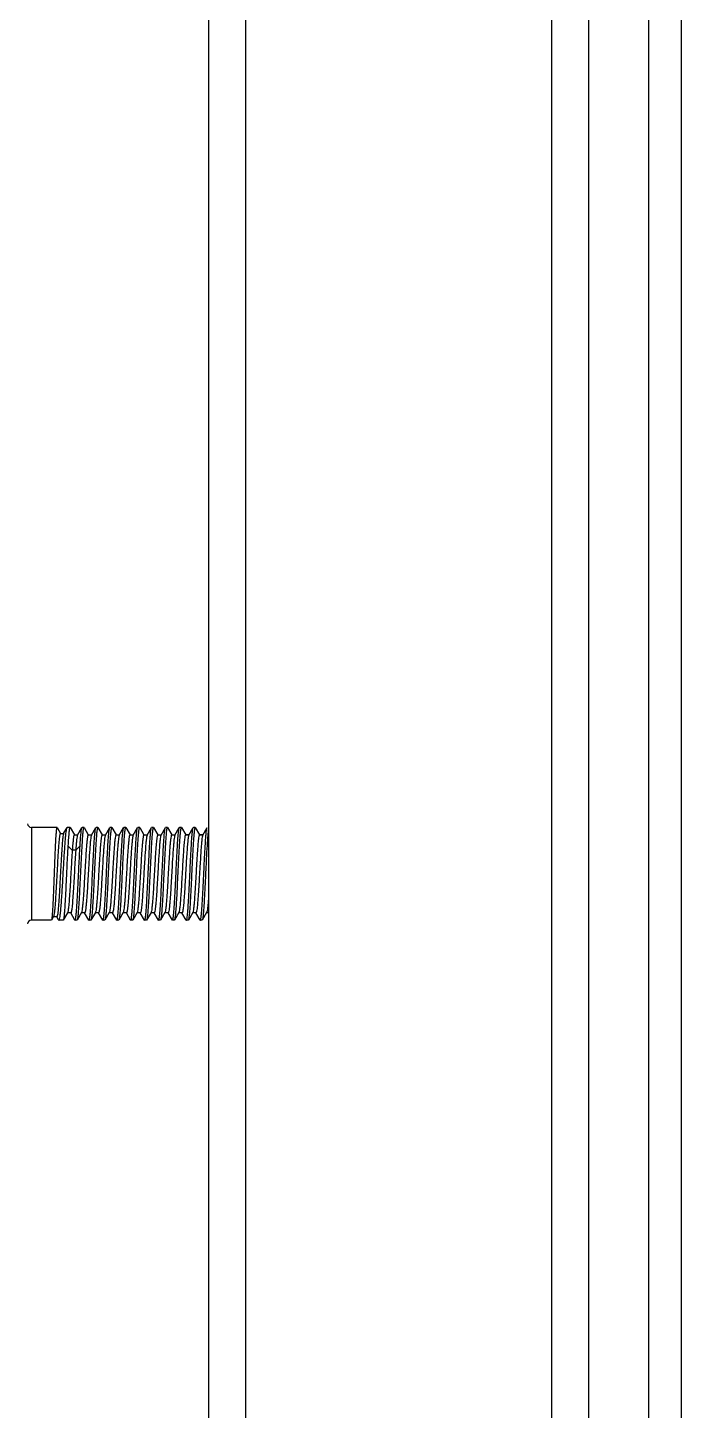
# Model space of a CAD drawing. Extents: x -427546 to -314919, y 698702 to 968782.
# Drawn here: x -414502 to -414142, y 894737 to 895499 of the extents above; entities that cross this region are included whole.
import ezdxf

# ---------------------------------------------------------------- set-up
doc = ezdxf.new("R2010")
doc.units = 0
doc.header["$LTSCALE"] = 1000
doc.header["$MEASUREMENT"] = 0
doc.layers.get('0').update_dxf_attribs({"linetype": 'CONTINUOUS'})

msp = doc.modelspace()

# ---------------------------------------------------------------- linework, layer by layer
for p, q in [((-414141.84, 894293.59), (-414141.84, 895961.39)), ((-414159.73, 894471.37), (-414159.73, 895885.83)), ((-414402.5, 895790.3), (-414402.5, 894093.48)), ((-414382.06, 895790.3), (-414382.06, 894093.48)), ((-414213.4, 895790.3), (-414213.4, 894093.48)), ((-414192.95, 895790.3), (-414192.95, 894093.48)), ((-414500.12, 895058.16), (-414500.12, 895007.05)), ((-414486.02, 895058.16), (-414500.12, 895058.16)), ((-414485.95, 895058.1), (-414486.02, 895058.16)), ((-414485.95, 895058.1), (-414484.07, 895054.88)), ((-414482.33, 895054.78), (-414480.43, 895058.04)), ((-414480.43, 895058.04), (-414480.3, 895058.16)), ((-414478.85, 895058.16), (-414480.3, 895058.16)), ((-414478.75, 895058.07), (-414478.85, 895058.16)), ((-414478.75, 895058.07), (-414476.39, 895054.02)), ((-414474.65, 895053.92), (-414472.24, 895058.07)), ((-414471.18, 895058.16), (-414472.14, 895058.16)), ((-414471.08, 895058.07), (-414471.18, 895058.16)), ((-414471.08, 895058.07), (-414468.72, 895054.02)), ((-414466.98, 895053.92), (-414464.57, 895058.07)), ((-414464.57, 895058.07), (-414464.47, 895058.16)), ((-414463.51, 895058.16), (-414464.47, 895058.16)), ((-414463.41, 895058.07), (-414463.51, 895058.16)), ((-414463.41, 895058.07), (-414461.05, 895054.02)), ((-414459.32, 895053.92), (-414456.91, 895058.07)), ((-414456.91, 895058.07), (-414456.81, 895058.16)), ((-414455.85, 895058.16), (-414456.81, 895058.16)), ((-414455.75, 895058.07), (-414455.85, 895058.16)), ((-414455.75, 895058.07), (-414453.39, 895054.02)), ((-414451.65, 895053.92), (-414449.24, 895058.07)), ((-414449.24, 895058.07), (-414449.14, 895058.16)), ((-414448.18, 895058.16), (-414449.14, 895058.16)), ((-414448.08, 895058.07), (-414448.18, 895058.16)), ((-414448.08, 895058.07), (-414445.72, 895054.02)), ((-414443.98, 895053.92), (-414441.57, 895058.07)), ((-414440.51, 895058.16), (-414441.47, 895058.16)), ((-414440.41, 895058.07), (-414440.51, 895058.16)), ((-414440.41, 895058.07), (-414438.05, 895054.02)), ((-414436.32, 895053.92), (-414433.91, 895058.07)), ((-414433.91, 895058.07), (-414433.81, 895058.16)), ((-414432.85, 895058.16), (-414433.81, 895058.16)), ((-414432.75, 895058.07), (-414432.85, 895058.16)), ((-414432.75, 895058.07), (-414430.39, 895054.02)), ((-414428.65, 895053.92), (-414426.24, 895058.07)), ((-414426.24, 895058.07), (-414426.14, 895058.16)), ((-414425.18, 895058.16), (-414426.14, 895058.16)), ((-414425.08, 895058.07), (-414425.18, 895058.16)), ((-414425.08, 895058.07), (-414422.72, 895054.02)), ((-414420.99, 895053.92), (-414418.58, 895058.07)), ((-414418.58, 895058.07), (-414418.48, 895058.16)), ((-414417.51, 895058.16), (-414418.48, 895058.16)), ((-414417.41, 895058.07), (-414417.51, 895058.16)), ((-414417.41, 895058.07), (-414415.06, 895054.02)), ((-414413.32, 895053.92), (-414410.91, 895058.07)), ((-414410.91, 895058.07), (-414410.81, 895058.16)), ((-414409.85, 895058.16), (-414410.81, 895058.16)), ((-414409.75, 895058.07), (-414409.85, 895058.16)), ((-414409.75, 895058.07), (-414407.39, 895054.02)), ((-414405.65, 895053.92), (-414403.24, 895058.07)), ((-414484.13, 895054.88), (-414482.27, 895054.88)), ((-414476.45, 895054.02), (-414474.59, 895054.02)), ((-414468.78, 895054.02), (-414466.92, 895054.02)), ((-414466.98, 895053.92), (-414467.03, 895053.82)), ((-414461.11, 895054.02), (-414459.26, 895054.02)), ((-414459.32, 895053.92), (-414459.37, 895053.81)), ((-414453.45, 895054.02), (-414451.59, 895054.02)), ((-414451.65, 895053.92), (-414451.7, 895053.81)), ((-414445.78, 895054.02), (-414443.92, 895054.02)), ((-414438.11, 895054.02), (-414436.26, 895054.02)), ((-414436.32, 895053.92), (-414436.37, 895053.8)), ((-414430.45, 895054.02), (-414428.59, 895054.02)), ((-414428.65, 895053.92), (-414428.71, 895053.79)), ((-414422.78, 895054.02), (-414420.93, 895054.02)), ((-414420.99, 895053.92), (-414421.05, 895053.79)), ((-414415.12, 895054.02), (-414413.26, 895054.02)), ((-414413.25, 895054.03), (-414415.06, 895054.03)), ((-414407.45, 895054.02), (-414405.59, 895054.02)), ((-414405.59, 895054.03), (-414407.39, 895054.03)), ((-414405.65, 895053.92), (-414405.72, 895053.78)), ((-414477.57, 895045.57), (-414479.97, 895048.08)), ((-414475.65, 895045.57), (-414477.57, 895045.57)), ((-414473.26, 895048.08), (-414475.65, 895045.57)), ((-414450.03, 895034), (-414450.1, 895032.61)), ((-414443.39, 895032.61), (-414443.32, 895034)), ((-414489.07, 895007.05), (-414500.12, 895007.05)), ((-414489.01, 895007.1), (-414489.07, 895007.05)), ((-414487.87, 895009.08), (-414489.01, 895007.1)), ((-414486.06, 895008.98), (-414487.92, 895008.98)), ((-414485.07, 895007.19), (-414486.1, 895008.96)), ((-414485.07, 895007.19), (-414484.91, 895007.05)), ((-414482.6, 895007.05), (-414484.91, 895007.05)), ((-414482.51, 895007.13), (-414482.6, 895007.05)), ((-414480.17, 895011.15), (-414482.51, 895007.13)), ((-414478.37, 895011.05), (-414480.23, 895011.05)), ((-414476.17, 895007.15), (-414478.43, 895011.05)), ((-414476.17, 895007.15), (-414476.06, 895007.05)), ((-414475.01, 895007.05), (-414476.06, 895007.05)), ((-414474.91, 895007.14), (-414475.01, 895007.05)), ((-414472.49, 895011.29), (-414474.91, 895007.14)), ((-414470.7, 895011.19), (-414472.55, 895011.19)), ((-414468.41, 895007.14), (-414470.76, 895011.19)), ((-414468.41, 895007.14), (-414468.31, 895007.05)), ((-414467.35, 895007.05), (-414468.31, 895007.05)), ((-414467.25, 895007.14), (-414467.35, 895007.05)), ((-414464.83, 895011.29), (-414467.25, 895007.14)), ((-414463.03, 895011.19), (-414464.89, 895011.19)), ((-414460.74, 895007.14), (-414463.09, 895011.19)), ((-414460.74, 895007.14), (-414460.64, 895007.05)), ((-414459.68, 895007.05), (-414460.64, 895007.05)), ((-414459.58, 895007.14), (-414459.68, 895007.05)), ((-414457.16, 895011.29), (-414459.58, 895007.14)), ((-414455.36, 895011.19), (-414457.22, 895011.19)), ((-414453.07, 895007.14), (-414455.42, 895011.19)), ((-414453.07, 895007.14), (-414452.97, 895007.05)), ((-414452.01, 895007.05), (-414452.97, 895007.05)), ((-414451.91, 895007.14), (-414452.01, 895007.05)), ((-414449.49, 895011.29), (-414451.91, 895007.14)), ((-414447.7, 895011.19), (-414449.55, 895011.19)), ((-414445.41, 895007.14), (-414447.76, 895011.19)), ((-414445.41, 895007.14), (-414445.31, 895007.05)), ((-414444.35, 895007.05), (-414445.31, 895007.05)), ((-414444.25, 895007.14), (-414444.35, 895007.05)), ((-414441.83, 895011.29), (-414444.25, 895007.14)), ((-414440.03, 895011.19), (-414441.89, 895011.19)), ((-414437.74, 895007.14), (-414440.09, 895011.19)), ((-414437.74, 895007.14), (-414437.64, 895007.05)), ((-414436.68, 895007.05), (-414437.64, 895007.05)), ((-414436.58, 895007.14), (-414436.68, 895007.05)), ((-414434.16, 895011.29), (-414436.58, 895007.14)), ((-414432.36, 895011.19), (-414434.22, 895011.19)), ((-414430.08, 895007.14), (-414432.42, 895011.19)), ((-414430.08, 895007.14), (-414429.97, 895007.05)), ((-414429.01, 895007.05), (-414429.97, 895007.05)), ((-414428.91, 895007.14), (-414429.01, 895007.05)), ((-414426.5, 895011.29), (-414428.91, 895007.14)), ((-414424.7, 895011.19), (-414426.56, 895011.19)), ((-414422.41, 895007.14), (-414424.76, 895011.19)), ((-414422.41, 895007.14), (-414422.31, 895007.05)), ((-414421.35, 895007.05), (-414422.31, 895007.05)), ((-414421.25, 895007.14), (-414421.35, 895007.05)), ((-414418.83, 895011.29), (-414421.25, 895007.14)), ((-414417.03, 895011.19), (-414418.89, 895011.19)), ((-414414.74, 895007.14), (-414417.09, 895011.19)), ((-414414.74, 895007.14), (-414414.64, 895007.05)), ((-414413.68, 895007.05), (-414414.64, 895007.05)), ((-414413.58, 895007.14), (-414413.68, 895007.05)), ((-414411.16, 895011.29), (-414413.58, 895007.14)), ((-414409.37, 895011.19), (-414411.22, 895011.19)), ((-414407.08, 895007.14), (-414409.43, 895011.19)), ((-414407.08, 895007.14), (-414406.98, 895007.05)), ((-414406.02, 895007.05), (-414406.98, 895007.05)), ((-414405.91, 895007.14), (-414406.02, 895007.05)), ((-414403.5, 895011.29), (-414405.91, 895007.14)), ((-414402.5, 895011.19), (-414403.56, 895011.19))]:
    msp.add_line(p, q)
for centre, start, end in [((-414500.12, 895060.21), 180, 270), ((-414500.12, 895005.01), 90, 180)]:
    msp.add_arc(centre, 2.04, start, end)
for points, knots in [([(-414486.02, 895058.16), (-414486.07, 895058.16), (-414486.16, 895057.94), (-414486.24, 895057.61), (-414486.34, 895056.98), (-414486.48, 895055.72), (-414486.65, 895053.58), (-414486.84, 895050.45), (-414487.03, 895046.62), (-414487.22, 895042.26), (-414487.41, 895037.53), (-414487.53, 895034.27), (-414487.59, 895032.61)], [0, 0, 0, 0, 0.006203, 0.021073, 0.045141, 0.078305, 0.170688, 0.294821, 0.44599, 0.618417, 0.805472, 1, 1, 1, 1]), ([(-414482.56, 895032.61), (-414482.38, 895035.68), (-414482.12, 895040.15), (-414481.76, 895045.88), (-414481.51, 895049.6), (-414481.25, 895052.74), (-414481.01, 895055.21), (-414480.75, 895056.89), (-414480.59, 895057.78), (-414480.43, 895058.04)], [0, 0, 0, 0, 0.361155, 0.526427, 0.673911, 0.798642, 0.896457, 0.964179, 1, 1, 1, 1]), ([(-414478.85, 895058.16), (-414478.92, 895058.16), (-414479.04, 895057.86), (-414479.15, 895057.41), (-414479.29, 895056.54), (-414479.42, 895055.41), (-414479.56, 895053.95), (-414479.76, 895051.48), (-414479.88, 895049.49), (-414479.97, 895048.08)], [0, 0, 0, 0, 0.021546, 0.072917, 0.155846, 0.269667, 0.412995, 0.584026, 1, 1, 1, 1]), ([(-414473.26, 895048.08), (-414473.19, 895049.37), (-414473.04, 895051.69), (-414472.79, 895054.69), (-414472.59, 895056.61), (-414472.4, 895057.63), (-414472.3, 895057.96), (-414472.24, 895058.07)], [0, 0, 0, 0, 0.387446, 0.690986, 0.897716, 0.962073, 1, 1, 1, 1]), ([(-414471.18, 895058.16), (-414471.24, 895058.16), (-414471.35, 895057.95), (-414471.44, 895057.61), (-414471.56, 895056.98), (-414471.73, 895055.72), (-414471.93, 895053.58), (-414472.16, 895050.45), (-414472.39, 895046.62), (-414472.63, 895042.26), (-414472.86, 895037.53), (-414473.02, 895034.27), (-414473.1, 895032.61)], [0, 0, 0, 0, 0.006697, 0.021779, 0.045964, 0.079194, 0.171609, 0.295674, 0.446694, 0.618911, 0.805729, 1, 1, 1, 1]), ([(-414472.24, 895058.07), (-414472.23, 895058.1), (-414472.2, 895058.14), (-414472.16, 895058.16), (-414472.14, 895058.16)], [0, 0, 0, 0, 0.600476, 1, 1, 1, 1]), ([(-414466.39, 895032.61), (-414466.24, 895035.7), (-414466.03, 895040.21), (-414465.72, 895045.98), (-414465.5, 895049.72), (-414465.28, 895052.86), (-414465.08, 895055.31), (-414464.84, 895056.96), (-414464.72, 895057.83), (-414464.57, 895058.07)], [0, 0, 0, 0, 0.363963, 0.530225, 0.678242, 0.802937, 0.90006, 0.966368, 1, 1, 1, 1]), ([(-414463.51, 895058.16), (-414463.57, 895058.16), (-414463.68, 895057.95), (-414463.77, 895057.61), (-414463.89, 895056.98), (-414464.06, 895055.72), (-414464.27, 895053.58), (-414464.49, 895050.45), (-414464.73, 895046.62), (-414464.96, 895042.26), (-414465.2, 895037.53), (-414465.35, 895034.27), (-414465.43, 895032.61)], [0, 0, 0, 0, 0.006689, 0.021764, 0.045941, 0.079165, 0.171569, 0.295632, 0.446659, 0.618889, 0.805716, 1, 1, 1, 1]), ([(-414458.72, 895032.61), (-414458.58, 895035.7), (-414458.36, 895040.21), (-414458.06, 895045.98), (-414457.84, 895049.72), (-414457.61, 895052.86), (-414457.41, 895055.31), (-414457.18, 895056.96), (-414457.05, 895057.83), (-414456.91, 895058.07)], [0, 0, 0, 0, 0.363959, 0.530225, 0.678245, 0.80294, 0.900061, 0.966367, 1, 1, 1, 1]), ([(-414455.85, 895058.16), (-414455.9, 895058.16), (-414456.02, 895057.95), (-414456.11, 895057.61), (-414456.23, 895056.98), (-414456.4, 895055.72), (-414456.6, 895053.58), (-414456.83, 895050.45), (-414457.06, 895046.62), (-414457.29, 895042.26), (-414457.53, 895037.53), (-414457.68, 895034.27), (-414457.76, 895032.61)], [0, 0, 0, 0, 0.00668, 0.021743, 0.045911, 0.079128, 0.171521, 0.29558, 0.446613, 0.618858, 0.805701, 1, 1, 1, 1]), ([(-414451.06, 895032.61), (-414450.91, 895035.7), (-414450.7, 895040.21), (-414450.39, 895045.98), (-414450.17, 895049.72), (-414449.94, 895052.86), (-414449.75, 895055.31), (-414449.51, 895056.96), (-414449.39, 895057.83), (-414449.24, 895058.07)], [0, 0, 0, 0, 0.363957, 0.530226, 0.678247, 0.80294, 0.900059, 0.966367, 1, 1, 1, 1]), ([(-414448.18, 895058.16), (-414448.23, 895058.16), (-414448.34, 895057.97), (-414448.43, 895057.65), (-414448.55, 895057.06), (-414448.71, 895055.88), (-414448.91, 895053.88), (-414449.13, 895050.94), (-414449.35, 895047.34), (-414449.58, 895043.21), (-414449.8, 895038.71), (-414449.95, 895035.59), (-414450.03, 895034)], [0, 0, 0, 0, 0.006689, 0.021571, 0.045424, 0.078208, 0.169526, 0.292465, 0.442701, 0.6149, 0.802905, 1, 1, 1, 1]), ([(-414443.32, 895034), (-414443.18, 895036.95), (-414442.98, 895041.24), (-414442.68, 895046.72), (-414442.47, 895050.23), (-414442.25, 895053.18), (-414442.06, 895055.48), (-414441.83, 895057.02), (-414441.71, 895057.84), (-414441.57, 895058.07)], [0, 0, 0, 0, 0.367266, 0.533405, 0.680662, 0.804347, 0.900563, 0.966339, 1, 1, 1, 1]), ([(-414440.51, 895058.16), (-414440.57, 895058.16), (-414440.68, 895057.95), (-414440.77, 895057.61), (-414440.89, 895056.98), (-414441.06, 895055.72), (-414441.27, 895053.58), (-414441.49, 895050.45), (-414441.73, 895046.62), (-414441.96, 895042.26), (-414442.2, 895037.53), (-414442.35, 895034.27), (-414442.43, 895032.61)], [0, 0, 0, 0, 0.006689, 0.021763, 0.04594, 0.079164, 0.171568, 0.295631, 0.446657, 0.618886, 0.805714, 1, 1, 1, 1]), ([(-414441.57, 895058.07), (-414441.56, 895058.1), (-414441.54, 895058.14), (-414441.49, 895058.16), (-414441.47, 895058.16)], [0, 0, 0, 0, 0.600612, 1, 1, 1, 1]), ([(-414435.72, 895032.61), (-414435.58, 895035.7), (-414435.36, 895040.21), (-414435.06, 895045.98), (-414434.84, 895049.72), (-414434.61, 895052.86), (-414434.41, 895055.31), (-414434.18, 895056.96), (-414434.05, 895057.83), (-414433.91, 895058.07)], [0, 0, 0, 0, 0.363961, 0.530225, 0.678245, 0.802939, 0.90006, 0.966367, 1, 1, 1, 1]), ([(-414432.85, 895058.16), (-414432.9, 895058.16), (-414433.02, 895057.95), (-414433.11, 895057.61), (-414433.23, 895056.98), (-414433.4, 895055.72), (-414433.6, 895053.58), (-414433.83, 895050.45), (-414434.06, 895046.62), (-414434.29, 895042.26), (-414434.53, 895037.53), (-414434.68, 895034.27), (-414434.76, 895032.61)], [0, 0, 0, 0, 0.006676, 0.021733, 0.045899, 0.079113, 0.171508, 0.295569, 0.446596, 0.61884, 0.805693, 1, 1, 1, 1]), ([(-414428.06, 895032.61), (-414427.91, 895035.7), (-414427.7, 895040.21), (-414427.39, 895045.98), (-414427.17, 895049.72), (-414426.95, 895052.86), (-414426.75, 895055.31), (-414426.51, 895056.96), (-414426.39, 895057.83), (-414426.24, 895058.07)], [0, 0, 0, 0, 0.363962, 0.530226, 0.678239, 0.802933, 0.900057, 0.966368, 1, 1, 1, 1]), ([(-414425.18, 895058.16), (-414425.24, 895058.16), (-414425.35, 895057.95), (-414425.44, 895057.61), (-414425.56, 895056.98), (-414425.73, 895055.72), (-414425.93, 895053.58), (-414426.16, 895050.45), (-414426.39, 895046.62), (-414426.63, 895042.26), (-414426.86, 895037.53), (-414427.02, 895034.27), (-414427.1, 895032.61)], [0, 0, 0, 0, 0.006697, 0.021779, 0.045964, 0.079195, 0.171609, 0.295674, 0.446694, 0.618911, 0.805729, 1, 1, 1, 1]), ([(-414420.39, 895032.61), (-414420.24, 895035.7), (-414420.03, 895040.21), (-414419.72, 895045.98), (-414419.5, 895049.72), (-414419.28, 895052.86), (-414419.08, 895055.31), (-414418.84, 895056.96), (-414418.72, 895057.83), (-414418.58, 895058.07)], [0, 0, 0, 0, 0.363963, 0.530225, 0.678242, 0.802937, 0.90006, 0.966368, 1, 1, 1, 1]), ([(-414417.51, 895058.16), (-414417.57, 895058.16), (-414417.68, 895057.95), (-414417.77, 895057.61), (-414417.9, 895056.98), (-414418.06, 895055.72), (-414418.27, 895053.58), (-414418.5, 895050.45), (-414418.73, 895046.62), (-414418.96, 895042.26), (-414419.2, 895037.53), (-414419.35, 895034.27), (-414419.43, 895032.61)], [0, 0, 0, 0, 0.006686, 0.021758, 0.045933, 0.079154, 0.171555, 0.295617, 0.446646, 0.618881, 0.805711, 1, 1, 1, 1]), ([(-414412.73, 895032.61), (-414412.58, 895035.7), (-414412.36, 895040.21), (-414412.06, 895045.98), (-414411.84, 895049.72), (-414411.61, 895052.86), (-414411.41, 895055.31), (-414411.18, 895056.96), (-414411.05, 895057.83), (-414410.91, 895058.07)], [0, 0, 0, 0, 0.363958, 0.530225, 0.678245, 0.80294, 0.90006, 0.966367, 1, 1, 1, 1]), ([(-414409.85, 895058.16), (-414409.91, 895058.16), (-414410.02, 895057.95), (-414410.11, 895057.61), (-414410.23, 895056.98), (-414410.4, 895055.72), (-414410.6, 895053.58), (-414410.83, 895050.45), (-414411.06, 895046.62), (-414411.3, 895042.26), (-414411.53, 895037.53), (-414411.69, 895034.27), (-414411.77, 895032.61)], [0, 0, 0, 0, 0.006677, 0.021736, 0.045902, 0.079117, 0.171507, 0.295565, 0.446598, 0.618848, 0.805696, 1, 1, 1, 1]), ([(-414405.06, 895032.61), (-414404.91, 895035.7), (-414404.7, 895040.21), (-414404.39, 895045.98), (-414404.17, 895049.72), (-414403.95, 895052.86), (-414403.75, 895055.31), (-414403.51, 895056.96), (-414403.39, 895057.83), (-414403.24, 895058.07)], [0, 0, 0, 0, 0.363957, 0.530228, 0.678248, 0.80294, 0.900058, 0.966367, 1, 1, 1, 1]), ([(-414484.13, 895054.88), (-414484.18, 895054.88), (-414484.3, 895054.7), (-414484.39, 895054.39), (-414484.51, 895053.85), (-414484.68, 895052.75), (-414484.88, 895050.9), (-414485.11, 895048.19), (-414485.34, 895044.87), (-414485.57, 895041.09), (-414485.8, 895036.98), (-414486.1, 895031.29), (-414486.4, 895025.67), (-414486.71, 895020.33), (-414486.93, 895016.87), (-414487.16, 895013.96), (-414487.36, 895011.67), (-414487.59, 895010.13), (-414487.73, 895009.31), (-414487.87, 895009.08)], [0, 0, 0, 0, 0.003488, 0.010904, 0.022688, 0.038824, 0.083607, 0.143647, 0.216697, 0.300025, 0.390537, 0.484902, 0.671459, 0.756962, 0.833182, 0.897479, 0.947675, 0.982144, 1, 1, 1, 1]), ([(-414482.33, 895054.78), (-414482.48, 895054.53), (-414482.61, 895053.67), (-414482.86, 895052.05), (-414483.07, 895049.67), (-414483.3, 895046.66), (-414483.53, 895043.1), (-414483.84, 895037.68), (-414484.14, 895032.03), (-414484.45, 895026.35), (-414484.68, 895022.3), (-414484.9, 895018.6), (-414485.12, 895015.39), (-414485.35, 895012.76), (-414485.55, 895010.85), (-414485.75, 895009.65), (-414485.9, 895009.14), (-414486.01, 895008.98), (-414486.06, 895008.98)], [0, 0, 0, 0, 0.018844, 0.055045, 0.107437, 0.174076, 0.252464, 0.339678, 0.527511, 0.621285, 0.710453, 0.791854, 0.862644, 0.920393, 0.963178, 0.989688, 0.996707, 1, 1, 1, 1]), ([(-414476.45, 895054.02), (-414476.51, 895054.02), (-414476.65, 895053.78), (-414476.75, 895053.38), (-414476.89, 895052.67), (-414477.09, 895051.23), (-414477.33, 895048.83), (-414477.49, 895046.75), (-414477.57, 895045.57)], [0, 0, 0, 0, 0.023235, 0.075178, 0.15823, 0.271917, 0.585415, 1, 1, 1, 1]), ([(-414474.65, 895053.92), (-414474.8, 895053.65), (-414474.95, 895052.75), (-414475.2, 895051.05), (-414475.43, 895048.55), (-414475.58, 895046.64), (-414475.65, 895045.57)], [0, 0, 0, 0, 0.108395, 0.316903, 0.618184, 1, 1, 1, 1]), ([(-414468.78, 895054.02), (-414468.83, 895054.02), (-414468.94, 895053.87), (-414469.09, 895053.38), (-414469.3, 895052.25), (-414469.51, 895050.42), (-414469.73, 895047.93), (-414469.96, 895044.9), (-414470.18, 895041.42), (-414470.41, 895037.62), (-414470.71, 895032.32), (-414471.01, 895027.07), (-414471.32, 895022.06), (-414471.55, 895018.78), (-414471.77, 895016), (-414471.98, 895013.81), (-414472.22, 895012.32), (-414472.36, 895011.53), (-414472.49, 895011.29)], [0, 0, 0, 0, 0.003515, 0.010772, 0.037949, 0.081609, 0.140308, 0.211978, 0.294061, 0.383612, 0.477415, 0.664253, 0.750571, 0.827952, 0.893624, 0.945254, 0.981055, 1, 1, 1, 1]), ([(-414467.03, 895053.82), (-414467.15, 895053.53), (-414467.31, 895052.67), (-414467.53, 895051.06), (-414467.74, 895048.79), (-414468.06, 895044.73), (-414468.43, 895038.78), (-414468.79, 895032.46), (-414469.09, 895027.24), (-414469.31, 895023.51), (-414469.54, 895020.1), (-414469.76, 895017.14), (-414469.98, 895014.7), (-414470.19, 895012.92), (-414470.39, 895011.82), (-414470.54, 895011.34), (-414470.65, 895011.19), (-414470.7, 895011.19)], [0, 0, 0, 0, 0.022098, 0.060554, 0.114206, 0.18123, 0.34569, 0.53115, 0.623722, 0.711849, 0.792446, 0.862698, 0.92016, 0.962863, 0.989437, 0.99654, 1, 1, 1, 1]), ([(-414461.11, 895054.02), (-414461.16, 895054.02), (-414461.28, 895053.87), (-414461.43, 895053.38), (-414461.63, 895052.25), (-414461.84, 895050.42), (-414462.07, 895047.93), (-414462.29, 895044.9), (-414462.52, 895041.42), (-414462.74, 895037.62), (-414463.05, 895032.32), (-414463.34, 895027.07), (-414463.66, 895022.06), (-414463.88, 895018.78), (-414464.11, 895016), (-414464.32, 895013.81), (-414464.55, 895012.32), (-414464.69, 895011.53), (-414464.83, 895011.29)], [0, 0, 0, 0, 0.003515, 0.010772, 0.037949, 0.081609, 0.140308, 0.211978, 0.294061, 0.383612, 0.477415, 0.664253, 0.750571, 0.827952, 0.893624, 0.945254, 0.981055, 1, 1, 1, 1]), ([(-414459.37, 895053.81), (-414459.49, 895053.52), (-414459.64, 895052.66), (-414459.86, 895051.04), (-414460.08, 895048.77), (-414460.4, 895044.71), (-414460.77, 895038.76), (-414461.12, 895032.45), (-414461.42, 895027.22), (-414461.65, 895023.5), (-414461.87, 895020.09), (-414462.09, 895017.13), (-414462.31, 895014.7), (-414462.52, 895012.92), (-414462.72, 895011.82), (-414462.87, 895011.34), (-414462.98, 895011.19), (-414463.03, 895011.19)], [0, 0, 0, 0, 0.022237, 0.060809, 0.11455, 0.181633, 0.346125, 0.531524, 0.624042, 0.712107, 0.792639, 0.862829, 0.920237, 0.962898, 0.989446, 0.996542, 1, 1, 1, 1]), ([(-414453.45, 895054.02), (-414453.5, 895054.02), (-414453.61, 895053.87), (-414453.76, 895053.38), (-414453.97, 895052.25), (-414454.17, 895050.42), (-414454.4, 895047.93), (-414454.62, 895044.9), (-414454.85, 895041.42), (-414455.08, 895037.62), (-414455.38, 895032.32), (-414455.68, 895027.07), (-414455.99, 895022.06), (-414456.21, 895018.78), (-414456.44, 895016), (-414456.65, 895013.81), (-414456.88, 895012.32), (-414457.02, 895011.53), (-414457.16, 895011.29)], [0, 0, 0, 0, 0.003515, 0.010772, 0.037949, 0.081609, 0.140308, 0.211978, 0.294061, 0.383612, 0.477416, 0.664253, 0.750571, 0.827952, 0.893624, 0.945254, 0.981055, 1, 1, 1, 1]), ([(-414451.7, 895053.81), (-414451.82, 895053.51), (-414451.98, 895052.65), (-414452.2, 895051.02), (-414452.41, 895048.75), (-414452.73, 895044.68), (-414453.1, 895038.74), (-414453.46, 895032.43), (-414453.76, 895027.21), (-414453.98, 895023.49), (-414454.2, 895020.08), (-414454.43, 895017.12), (-414454.65, 895014.7), (-414454.85, 895012.92), (-414455.05, 895011.82), (-414455.2, 895011.34), (-414455.31, 895011.19), (-414455.36, 895011.19)], [0, 0, 0, 0, 0.022376, 0.061065, 0.114893, 0.182035, 0.346559, 0.531898, 0.624361, 0.712364, 0.792832, 0.86296, 0.920314, 0.962934, 0.989455, 0.996544, 1, 1, 1, 1]), ([(-414445.78, 895054.02), (-414445.83, 895054.02), (-414445.94, 895053.87), (-414446.09, 895053.38), (-414446.3, 895052.26), (-414446.51, 895050.44), (-414446.73, 895047.97), (-414446.95, 895044.95), (-414447.27, 895040.16), (-414447.48, 895036.38), (-414447.63, 895033.77)], [0, 0, 0, 0, 0.007368, 0.022553, 0.07941, 0.170757, 0.293599, 0.443643, 0.615565, 1, 1, 1, 1]), ([(-414443.98, 895053.92), (-414444.11, 895053.7), (-414444.25, 895053), (-414444.46, 895051.67), (-414444.66, 895049.73), (-414444.87, 895047.26), (-414445.08, 895044.33), (-414445.37, 895039.78), (-414445.57, 895036.22), (-414445.71, 895033.77)], [0, 0, 0, 0, 0.036414, 0.10397, 0.201071, 0.324823, 0.471425, 0.636308, 1, 1, 1, 1]), ([(-414438.11, 895054.02), (-414438.17, 895054.02), (-414438.28, 895053.87), (-414438.43, 895053.38), (-414438.63, 895052.25), (-414438.84, 895050.42), (-414439.07, 895047.93), (-414439.29, 895044.9), (-414439.52, 895041.42), (-414439.74, 895037.62), (-414440.05, 895032.32), (-414440.34, 895027.07), (-414440.66, 895022.06), (-414440.88, 895018.78), (-414441.11, 895016), (-414441.32, 895013.81), (-414441.55, 895012.32), (-414441.69, 895011.53), (-414441.83, 895011.29)], [0, 0, 0, 0, 0.003516, 0.010772, 0.037949, 0.081609, 0.140308, 0.211978, 0.294061, 0.383612, 0.477416, 0.664254, 0.750571, 0.827952, 0.893624, 0.945254, 0.981055, 1, 1, 1, 1]), ([(-414436.37, 895053.8), (-414436.49, 895053.5), (-414436.65, 895052.62), (-414436.87, 895050.99), (-414437.08, 895048.71), (-414437.4, 895044.64), (-414437.77, 895038.69), (-414438.13, 895032.39), (-414438.43, 895027.18), (-414438.65, 895023.46), (-414438.87, 895020.07), (-414439.09, 895017.11), (-414439.32, 895014.69), (-414439.52, 895012.91), (-414439.72, 895011.81), (-414439.87, 895011.34), (-414439.98, 895011.19), (-414440.03, 895011.19)], [0, 0, 0, 0, 0.022654, 0.061574, 0.115578, 0.182837, 0.347426, 0.532643, 0.624999, 0.712877, 0.793216, 0.863221, 0.920468, 0.963004, 0.989473, 0.996549, 1, 1, 1, 1]), ([(-414430.45, 895054.02), (-414430.5, 895054.02), (-414430.61, 895053.87), (-414430.76, 895053.38), (-414430.97, 895052.25), (-414431.17, 895050.42), (-414431.4, 895047.93), (-414431.62, 895044.9), (-414431.85, 895041.42), (-414432.08, 895037.62), (-414432.38, 895032.32), (-414432.68, 895027.07), (-414432.99, 895022.06), (-414433.21, 895018.78), (-414433.44, 895016), (-414433.65, 895013.81), (-414433.88, 895012.32), (-414434.03, 895011.53), (-414434.16, 895011.29)], [0, 0, 0, 0, 0.003516, 0.010771, 0.037949, 0.081609, 0.140308, 0.211978, 0.294061, 0.383613, 0.477416, 0.664254, 0.750571, 0.827952, 0.893624, 0.945254, 0.981055, 1, 1, 1, 1]), ([(-414428.71, 895053.79), (-414428.83, 895053.49), (-414428.98, 895052.61), (-414429.2, 895050.98), (-414429.42, 895048.69), (-414429.74, 895044.62), (-414430.1, 895038.67), (-414430.46, 895032.37), (-414430.76, 895027.16), (-414430.98, 895023.45), (-414431.21, 895020.06), (-414431.43, 895017.1), (-414431.65, 895014.69), (-414431.86, 895012.91), (-414432.06, 895011.81), (-414432.21, 895011.34), (-414432.32, 895011.19), (-414432.36, 895011.19)], [0, 0, 0, 0, 0.022792, 0.061828, 0.11592, 0.183237, 0.347858, 0.533014, 0.625317, 0.713133, 0.793408, 0.863351, 0.920544, 0.963039, 0.989482, 0.996551, 1, 1, 1, 1]), ([(-414422.78, 895054.02), (-414422.83, 895054.02), (-414422.94, 895053.87), (-414423.1, 895053.38), (-414423.3, 895052.25), (-414423.51, 895050.42), (-414423.73, 895047.93), (-414423.96, 895044.9), (-414424.18, 895041.42), (-414424.41, 895037.62), (-414424.72, 895032.32), (-414425.01, 895027.07), (-414425.32, 895022.06), (-414425.55, 895018.78), (-414425.78, 895016), (-414425.98, 895013.81), (-414426.22, 895012.32), (-414426.36, 895011.53), (-414426.5, 895011.29)], [0, 0, 0, 0, 0.003516, 0.010771, 0.037949, 0.081609, 0.140308, 0.211978, 0.294061, 0.383613, 0.477416, 0.664254, 0.750571, 0.827952, 0.893624, 0.945254, 0.981055, 1, 1, 1, 1]), ([(-414421.05, 895053.79), (-414421.16, 895053.48), (-414421.32, 895052.6), (-414421.54, 895050.96), (-414421.75, 895048.67), (-414422.07, 895044.6), (-414422.44, 895038.65), (-414422.8, 895032.35), (-414423.09, 895027.15), (-414423.32, 895023.44), (-414423.54, 895020.05), (-414423.76, 895017.1), (-414423.98, 895014.68), (-414424.19, 895012.91), (-414424.39, 895011.81), (-414424.54, 895011.34), (-414424.65, 895011.19), (-414424.7, 895011.19)], [0, 0, 0, 0, 0.022931, 0.062083, 0.116262, 0.183637, 0.34829, 0.533386, 0.625634, 0.713389, 0.793599, 0.863481, 0.920621, 0.963074, 0.989491, 0.996553, 1, 1, 1, 1]), ([(-414415.12, 895054.02), (-414415.2, 895054.02), (-414415.34, 895053.7), (-414415.46, 895053.19), (-414415.63, 895052.24), (-414415.78, 895051), (-414415.93, 895049.42), (-414416.16, 895046.78), (-414416.43, 895042.9), (-414416.74, 895037.8), (-414417.05, 895032.33), (-414417.36, 895026.88), (-414417.58, 895023.29), (-414417.69, 895021.57)], [0, 0, 0, 0, 0.007549, 0.025288, 0.053782, 0.092698, 0.14142, 0.199125, 0.337396, 0.498012, 0.669894, 0.841157, 1, 1, 1, 1]), ([(-414413.32, 895053.92), (-414413.4, 895053.79), (-414413.5, 895053.38), (-414413.74, 895052.17), (-414413.98, 895049.89), (-414414.27, 895046.39), (-414414.57, 895042.02), (-414414.86, 895037.05), (-414415.25, 895030.17), (-414415.55, 895024.98), (-414415.78, 895021.57)], [0, 0, 0, 0, 0.014139, 0.038106, 0.114569, 0.22512, 0.362916, 0.519336, 0.684562, 1, 1, 1, 1]), ([(-414407.45, 895054.02), (-414407.5, 895054.02), (-414407.61, 895053.87), (-414407.76, 895053.38), (-414407.97, 895052.25), (-414408.18, 895050.42), (-414408.4, 895047.93), (-414408.62, 895044.9), (-414408.85, 895041.42), (-414409.08, 895037.62), (-414409.38, 895032.32), (-414409.68, 895027.07), (-414409.99, 895022.06), (-414410.21, 895018.78), (-414410.44, 895016), (-414410.65, 895013.81), (-414410.88, 895012.32), (-414411.03, 895011.53), (-414411.16, 895011.29)], [0, 0, 0, 0, 0.003516, 0.010771, 0.037949, 0.081609, 0.140308, 0.211978, 0.294061, 0.383613, 0.477416, 0.664254, 0.750571, 0.827952, 0.893624, 0.945254, 0.981055, 1, 1, 1, 1]), ([(-414405.72, 895053.78), (-414405.83, 895053.47), (-414405.99, 895052.58), (-414406.21, 895050.93), (-414406.42, 895048.63), (-414406.74, 895044.56), (-414407.11, 895038.61), (-414407.46, 895032.31), (-414407.76, 895027.11), (-414407.99, 895023.41), (-414408.21, 895020.03), (-414408.43, 895017.08), (-414408.65, 895014.67), (-414408.86, 895012.9), (-414409.06, 895011.81), (-414409.21, 895011.33), (-414409.32, 895011.19), (-414409.37, 895011.19)], [0, 0, 0, 0, 0.023208, 0.06259, 0.116944, 0.184435, 0.349152, 0.534126, 0.626268, 0.713899, 0.79398, 0.86374, 0.920773, 0.963144, 0.989509, 0.996558, 1, 1, 1, 1]), ([(-414402.5, 895057.28), (-414402.71, 895056.15), (-414402.97, 895053.09), (-414403.35, 895047.61), (-414403.72, 895040.52), (-414403.97, 895035.34), (-414404.1, 895032.61)], [0, 0, 0, 0, 0.140058, 0.370691, 0.667791, 1, 1, 1, 1]), ([(-414479.97, 895048.08), (-414480.04, 895046.91), (-414480.33, 895041.76), (-414480.57, 895036.6), (-414480.76, 895032.61)], [0, 0, 0, 0, 0.22604, 1, 1, 1, 1]), ([(-414477.57, 895045.57), (-414477.82, 895042.08), (-414478.13, 895036.7), (-414478.54, 895029.48), (-414478.85, 895024.14), (-414479.16, 895019.38), (-414479.43, 895015.95), (-414479.66, 895013.74), (-414479.82, 895012.56), (-414479.97, 895011.73), (-414480.09, 895011.29), (-414480.17, 895011.15)], [0, 0, 0, 0, 0.303539, 0.468638, 0.62733, 0.768529, 0.882427, 0.926602, 0.961222, 0.985757, 1, 1, 1, 1]), ([(-414475.65, 895045.57), (-414475.78, 895043.84), (-414476.01, 895040.18), (-414476.34, 895034.53), (-414476.67, 895028.73), (-414476.99, 895023.23), (-414477.27, 895019.02), (-414477.51, 895016.12), (-414477.68, 895014.38), (-414477.84, 895013.01), (-414478, 895011.97), (-414478.13, 895011.41), (-414478.28, 895011.05), (-414478.37, 895011.05)], [0, 0, 0, 0, 0.15003, 0.317321, 0.489066, 0.652114, 0.794019, 0.853588, 0.904016, 0.944371, 0.97394, 0.992316, 1, 1, 1, 1]), ([(-414474.06, 895032.61), (-414474, 895033.98), (-414473.75, 895039.14), (-414473.49, 895044.3), (-414473.26, 895048.08)], [0, 0, 0, 0, 0.2673, 1, 1, 1, 1]), ([(-414487.59, 895032.61), (-414487.71, 895029.47), (-414487.88, 895024.9), (-414488.13, 895019.06), (-414488.3, 895015.3), (-414488.48, 895012.17), (-414488.62, 895009.73), (-414488.82, 895008.15), (-414488.89, 895007.32), (-414489.01, 895007.1)], [0, 0, 0, 0, 0.36864, 0.53657, 0.68548, 0.810114, 0.906077, 0.97003, 1, 1, 1, 1]), ([(-414484.91, 895007.05), (-414484.85, 895007.05), (-414484.7, 895007.24), (-414484.51, 895007.87), (-414484.24, 895009.3), (-414483.98, 895011.62), (-414483.69, 895014.77), (-414483.41, 895018.59), (-414483.12, 895022.95), (-414482.84, 895027.68), (-414482.65, 895030.94), (-414482.56, 895032.61)], [0, 0, 0, 0, 0.007547, 0.022985, 0.080637, 0.173055, 0.296975, 0.447746, 0.61965, 0.806111, 1, 1, 1, 1]), ([(-414480.76, 895032.61), (-414480.9, 895029.5), (-414481.11, 895024.97), (-414481.41, 895019.19), (-414481.62, 895015.45), (-414481.84, 895012.31), (-414482.03, 895009.86), (-414482.26, 895008.23), (-414482.37, 895007.37), (-414482.51, 895007.13)], [0, 0, 0, 0, 0.365079, 0.53175, 0.679987, 0.804667, 0.901508, 0.967249, 1, 1, 1, 1]), ([(-414476.06, 895007.05), (-414476, 895007.05), (-414475.88, 895007.25), (-414475.78, 895007.6), (-414475.65, 895008.23), (-414475.48, 895009.49), (-414475.26, 895011.63), (-414475.03, 895014.76), (-414474.79, 895018.59), (-414474.54, 895022.95), (-414474.3, 895027.68), (-414474.14, 895030.94), (-414474.06, 895032.61)], [0, 0, 0, 0, 0.006868, 0.022, 0.046199, 0.079427, 0.17181, 0.295831, 0.44681, 0.618994, 0.805771, 1, 1, 1, 1]), ([(-414473.1, 895032.61), (-414473.24, 895029.51), (-414473.46, 895025), (-414473.77, 895019.23), (-414473.98, 895015.49), (-414474.21, 895012.35), (-414474.41, 895009.9), (-414474.64, 895008.25), (-414474.77, 895007.38), (-414474.91, 895007.14)], [0, 0, 0, 0, 0.364025, 0.530311, 0.678341, 0.803035, 0.90014, 0.966414, 1, 1, 1, 1]), ([(-414468.31, 895007.05), (-414468.25, 895007.05), (-414468.14, 895007.26), (-414468.05, 895007.61), (-414467.93, 895008.23), (-414467.76, 895009.49), (-414467.55, 895011.63), (-414467.33, 895014.77), (-414467.09, 895018.59), (-414466.86, 895022.95), (-414466.63, 895027.68), (-414466.47, 895030.94), (-414466.39, 895032.61)], [0, 0, 0, 0, 0.006693, 0.021771, 0.045952, 0.079179, 0.171588, 0.295652, 0.446676, 0.6189, 0.805722, 1, 1, 1, 1]), ([(-414465.43, 895032.61), (-414465.58, 895029.51), (-414465.79, 895025), (-414466.1, 895019.23), (-414466.32, 895015.49), (-414466.54, 895012.35), (-414466.74, 895009.9), (-414466.98, 895008.25), (-414467.1, 895007.38), (-414467.25, 895007.14)], [0, 0, 0, 0, 0.364027, 0.530312, 0.678339, 0.803032, 0.900139, 0.966415, 1, 1, 1, 1]), ([(-414460.64, 895007.05), (-414460.58, 895007.05), (-414460.47, 895007.26), (-414460.38, 895007.61), (-414460.26, 895008.23), (-414460.09, 895009.5), (-414459.89, 895011.63), (-414459.66, 895014.77), (-414459.43, 895018.59), (-414459.19, 895022.95), (-414458.96, 895027.68), (-414458.8, 895030.94), (-414458.72, 895032.61)], [0, 0, 0, 0, 0.006696, 0.021778, 0.045963, 0.079194, 0.171608, 0.295673, 0.446692, 0.618909, 0.805729, 1, 1, 1, 1]), ([(-414457.76, 895032.61), (-414457.91, 895029.51), (-414458.13, 895025), (-414458.43, 895019.23), (-414458.65, 895015.49), (-414458.88, 895012.35), (-414459.08, 895009.9), (-414459.31, 895008.25), (-414459.44, 895007.38), (-414459.58, 895007.14)], [0, 0, 0, 0, 0.364034, 0.530325, 0.678352, 0.803041, 0.900142, 0.966414, 1, 1, 1, 1]), ([(-414452.97, 895007.05), (-414452.92, 895007.05), (-414452.8, 895007.26), (-414452.72, 895007.6), (-414452.59, 895008.23), (-414452.43, 895009.49), (-414452.22, 895011.63), (-414451.99, 895014.76), (-414451.76, 895018.59), (-414451.53, 895022.95), (-414451.29, 895027.68), (-414451.14, 895030.94), (-414451.06, 895032.61)], [0, 0, 0, 0, 0.006683, 0.021751, 0.045922, 0.07914, 0.171535, 0.295594, 0.446618, 0.618857, 0.805703, 1, 1, 1, 1]), ([(-414450.1, 895032.61), (-414450.25, 895029.51), (-414450.46, 895025), (-414450.77, 895019.23), (-414450.98, 895015.49), (-414451.21, 895012.35), (-414451.41, 895009.9), (-414451.65, 895008.25), (-414451.77, 895007.38), (-414451.91, 895007.14)], [0, 0, 0, 0, 0.364016, 0.530299, 0.678328, 0.803022, 0.900132, 0.966412, 1, 1, 1, 1]), ([(-414447.63, 895033.77), (-414447.78, 895031.09), (-414448.01, 895027.16), (-414448.32, 895022.12), (-414448.54, 895018.83), (-414448.77, 895016.03), (-414448.98, 895013.83), (-414449.22, 895012.33), (-414449.36, 895011.53), (-414449.49, 895011.29)], [0, 0, 0, 0, 0.357179, 0.522363, 0.670515, 0.796289, 0.895183, 0.963748, 1, 1, 1, 1]), ([(-414445.71, 895033.77), (-414445.8, 895032.32), (-414445.96, 895029.48), (-414446.2, 895025.33), (-414446.44, 895021.47), (-414446.68, 895018.08), (-414446.92, 895015.29), (-414447.13, 895013.38), (-414447.3, 895012.25), (-414447.43, 895011.69), (-414447.52, 895011.37), (-414447.64, 895011.19), (-414447.7, 895011.19)], [0, 0, 0, 0, 0.191103, 0.376469, 0.548513, 0.700189, 0.825314, 0.918839, 0.952565, 0.977198, 0.992701, 1, 1, 1, 1]), ([(-414445.31, 895007.05), (-414445.25, 895007.05), (-414445.14, 895007.26), (-414445.05, 895007.6), (-414444.93, 895008.23), (-414444.76, 895009.49), (-414444.56, 895011.63), (-414444.33, 895014.76), (-414444.09, 895018.59), (-414443.86, 895022.95), (-414443.63, 895027.68), (-414443.47, 895030.94), (-414443.39, 895032.61)], [0, 0, 0, 0, 0.006671, 0.021725, 0.045886, 0.079098, 0.171491, 0.295553, 0.446588, 0.618835, 0.805687, 1, 1, 1, 1]), ([(-414442.43, 895032.61), (-414442.58, 895029.51), (-414442.79, 895025), (-414443.1, 895019.23), (-414443.32, 895015.49), (-414443.54, 895012.35), (-414443.74, 895009.9), (-414443.98, 895008.25), (-414444.1, 895007.38), (-414444.25, 895007.14)], [0, 0, 0, 0, 0.364022, 0.530315, 0.678347, 0.803036, 0.900137, 0.966413, 1, 1, 1, 1]), ([(-414437.64, 895007.05), (-414437.58, 895007.05), (-414437.47, 895007.26), (-414437.38, 895007.6), (-414437.26, 895008.23), (-414437.09, 895009.49), (-414436.89, 895011.63), (-414436.66, 895014.76), (-414436.43, 895018.59), (-414436.19, 895022.95), (-414435.96, 895027.68), (-414435.8, 895030.94), (-414435.72, 895032.61)], [0, 0, 0, 0, 0.006673, 0.021728, 0.04589, 0.079102, 0.171488, 0.295544, 0.446579, 0.618833, 0.80569, 1, 1, 1, 1]), ([(-414434.76, 895032.61), (-414434.91, 895029.51), (-414435.13, 895025), (-414435.43, 895019.23), (-414435.65, 895015.49), (-414435.88, 895012.35), (-414436.08, 895009.9), (-414436.31, 895008.25), (-414436.44, 895007.38), (-414436.58, 895007.14)], [0, 0, 0, 0, 0.364021, 0.530312, 0.678344, 0.803036, 0.900139, 0.966413, 1, 1, 1, 1]), ([(-414429.97, 895007.05), (-414429.92, 895007.05), (-414429.8, 895007.26), (-414429.72, 895007.6), (-414429.59, 895008.23), (-414429.43, 895009.49), (-414429.22, 895011.63), (-414428.99, 895014.77), (-414428.76, 895018.59), (-414428.53, 895022.95), (-414428.29, 895027.68), (-414428.14, 895030.94), (-414428.06, 895032.61)], [0, 0, 0, 0, 0.006683, 0.021749, 0.045921, 0.079139, 0.171536, 0.295597, 0.446627, 0.618868, 0.805705, 1, 1, 1, 1]), ([(-414427.1, 895032.61), (-414427.25, 895029.51), (-414427.46, 895025), (-414427.77, 895019.23), (-414427.99, 895015.49), (-414428.21, 895012.35), (-414428.41, 895009.9), (-414428.65, 895008.25), (-414428.77, 895007.38), (-414428.91, 895007.14)], [0, 0, 0, 0, 0.364024, 0.530311, 0.678341, 0.803035, 0.90014, 0.966414, 1, 1, 1, 1]), ([(-414422.31, 895007.05), (-414422.25, 895007.05), (-414422.14, 895007.26), (-414422.05, 895007.61), (-414421.93, 895008.23), (-414421.76, 895009.49), (-414421.56, 895011.63), (-414421.33, 895014.77), (-414421.09, 895018.59), (-414420.86, 895022.95), (-414420.63, 895027.68), (-414420.47, 895030.94), (-414420.39, 895032.61)], [0, 0, 0, 0, 0.006692, 0.02177, 0.045951, 0.079177, 0.171585, 0.295649, 0.446674, 0.618898, 0.805721, 1, 1, 1, 1]), ([(-414419.43, 895032.61), (-414419.49, 895031.46), (-414419.7, 895027.07), (-414419.91, 895022.68), (-414420.09, 895019.44)], [0, 0, 0, 0, 0.261816, 1, 1, 1, 1]), ([(-414411.77, 895032.61), (-414411.91, 895029.51), (-414412.13, 895025), (-414412.43, 895019.23), (-414412.65, 895015.49), (-414412.88, 895012.35), (-414413.08, 895009.9), (-414413.31, 895008.25), (-414413.44, 895007.38), (-414413.58, 895007.14)], [0, 0, 0, 0, 0.364034, 0.530327, 0.678354, 0.803043, 0.900143, 0.966415, 1, 1, 1, 1]), ([(-414413.39, 895019.44), (-414413.33, 895020.46), (-414413.09, 895024.85), (-414412.89, 895029.24), (-414412.73, 895032.61)], [0, 0, 0, 0, 0.233581, 1, 1, 1, 1]), ([(-414406.98, 895007.05), (-414406.92, 895007.05), (-414406.81, 895007.26), (-414406.72, 895007.6), (-414406.6, 895008.23), (-414406.43, 895009.49), (-414406.22, 895011.63), (-414405.99, 895014.76), (-414405.76, 895018.59), (-414405.53, 895022.95), (-414405.29, 895027.68), (-414405.14, 895030.94), (-414405.06, 895032.61)], [0, 0, 0, 0, 0.006682, 0.021748, 0.045918, 0.079135, 0.171528, 0.295585, 0.446611, 0.618853, 0.805701, 1, 1, 1, 1]), ([(-414404.1, 895032.61), (-414404.25, 895029.51), (-414404.46, 895025), (-414404.77, 895019.23), (-414404.99, 895015.49), (-414405.21, 895012.35), (-414405.41, 895009.9), (-414405.65, 895008.25), (-414405.77, 895007.38), (-414405.91, 895007.14)], [0, 0, 0, 0, 0.364017, 0.530302, 0.678331, 0.803024, 0.900132, 0.966412, 1, 1, 1, 1]), ([(-414420.09, 895019.44), (-414420.18, 895017.85), (-414420.35, 895015), (-414420.59, 895011.67), (-414420.8, 895009.56), (-414420.93, 895008.45), (-414421.07, 895007.68), (-414421.17, 895007.27), (-414421.25, 895007.14)], [0, 0, 0, 0, 0.386254, 0.691736, 0.808776, 0.899775, 0.963628, 1, 1, 1, 1]), ([(-414417.69, 895021.57), (-414417.78, 895020.26), (-414417.94, 895017.9), (-414418.22, 895014.83), (-414418.44, 895012.83), (-414418.66, 895011.77), (-414418.76, 895011.41), (-414418.83, 895011.29)], [0, 0, 0, 0, 0.381097, 0.684377, 0.893928, 0.960143, 1, 1, 1, 1]), ([(-414415.78, 895021.57), (-414415.87, 895020.13), (-414416.02, 895018.1), (-414416.23, 895015.57), (-414416.39, 895014.06), (-414416.53, 895012.88), (-414416.69, 895011.98), (-414416.81, 895011.5), (-414416.95, 895011.19), (-414417.03, 895011.19)], [0, 0, 0, 0, 0.410879, 0.581806, 0.725913, 0.840918, 0.925076, 0.977487, 1, 1, 1, 1]), ([(-414414.64, 895007.05), (-414414.55, 895007.05), (-414414.42, 895007.44), (-414414.3, 895007.99), (-414414.15, 895009.07), (-414414, 895010.48), (-414413.84, 895012.27), (-414413.62, 895015.29), (-414413.48, 895017.72), (-414413.39, 895019.44)], [0, 0, 0, 0, 0.021095, 0.073096, 0.157182, 0.272316, 0.416719, 0.588047, 1, 1, 1, 1]), ([(-414402.5, 895019.5), (-414402.58, 895018.45), (-414402.73, 895016.57), (-414402.95, 895014.11), (-414403.2, 895012.44), (-414403.35, 895011.55), (-414403.5, 895011.29)], [0, 0, 0, 0, 0.381924, 0.683092, 0.891493, 1, 1, 1, 1])]:
    msp.add_open_spline(points, degree=3, knots=knots)

doc.saveas('drawing.dxf')
